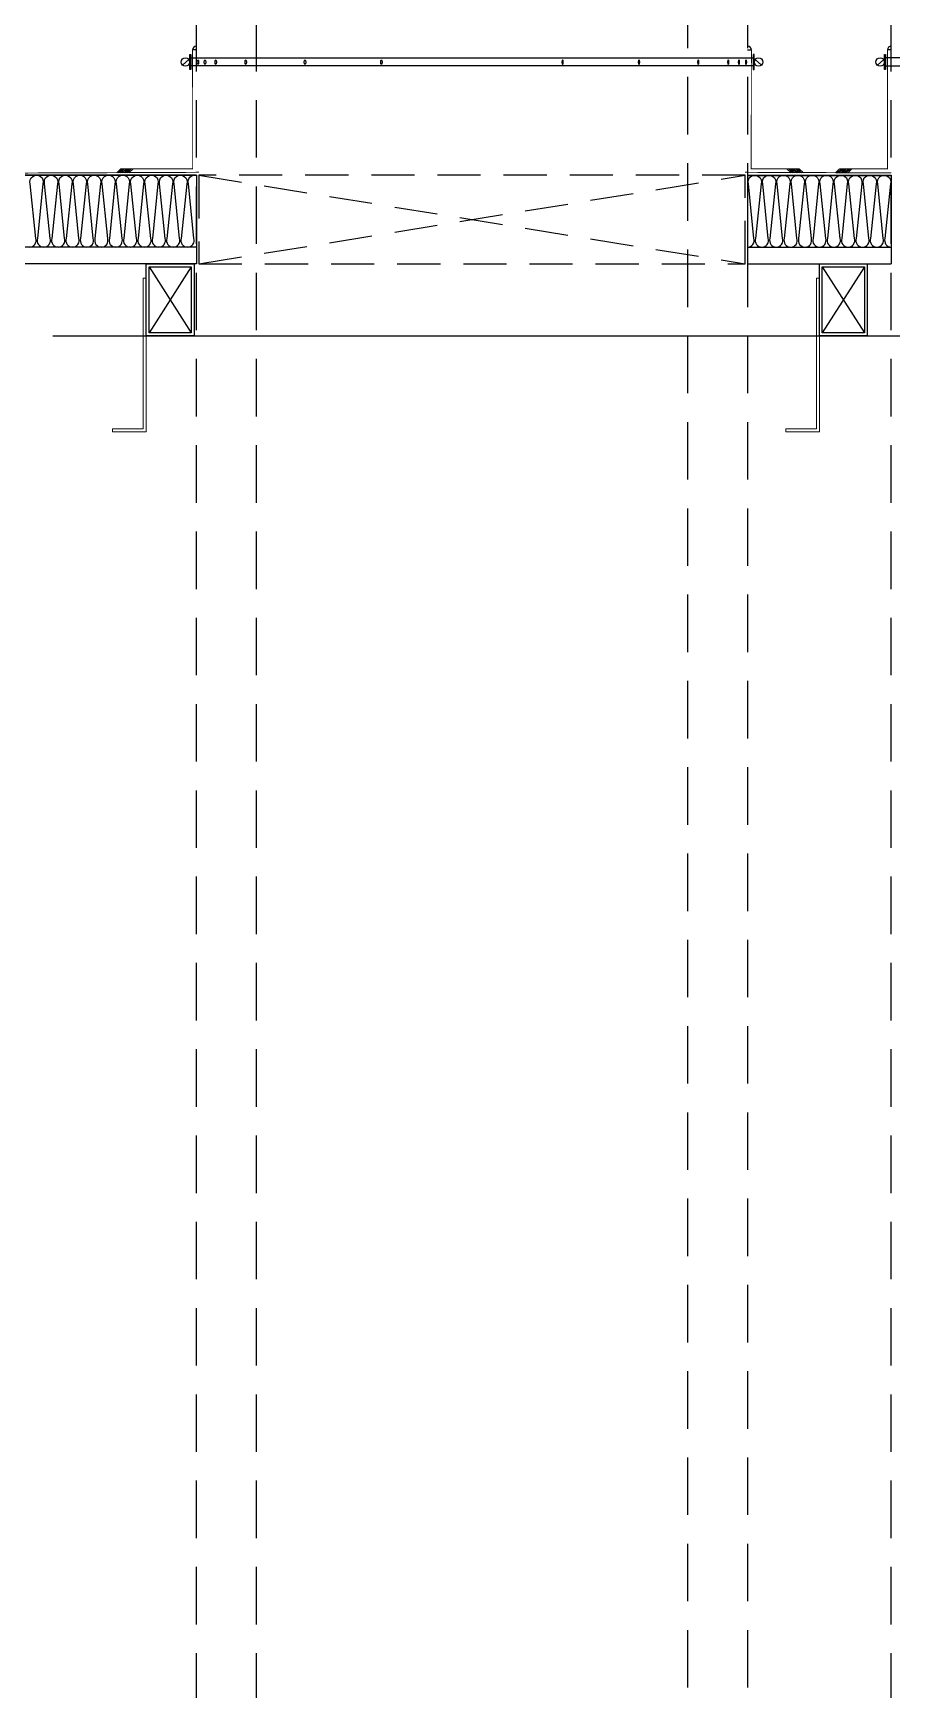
# Model space of a CAD drawing. Header units: millimetres. Extents: x -1320 to 172218, y -4077 to 50350.
# Drawn here: x 20259 to 22051, y 45125 to 48581 of the extents above; entities that cross this region are included whole.
import ezdxf

# ---------------------------------------------------------------- set-up
doc = ezdxf.new("R2010")
doc.units = ezdxf.units.MM
doc.header["$LTSCALE"] = 60
doc.linetypes.add('ghid', pattern=[3, 2, -1])
doc.linetypes.add('HID', pattern=[2.3, 1.5, -0.8])
for name, color, linetype in [('1', 1, 'Continuous'), ('4', 4, 'Continuous'), ('7', 7, 'Continuous'), ('A-ELE-8', 8, 'Continuous'), ('A-OPEN', 1, 'Continuous'), ('A-연도', 5, 'ghid'), ('ISL', 251, 'Continuous'), ('OPEN', 1, 'HID'), ('PANEL', 7, 'Continuous'), ('R-SMTL', 4, 'Continuous')]:
    doc.layers.add(name, color=color, linetype=linetype)
doc.layers.add('A-WIN', color=4, linetype='Continuous', lineweight=9)

# ---------------------------------------------------------------- blocks, each defined once
blk = doc.blocks.new('A$Cfaa9afc1')
at = {"layer": 'A-연도', "elevation": 0}
for points in [[(3370, -6724.8), (3370, -40193.1), (2220, -40193.1), (2220, -6724.8)], [(2345, -40193.1), (2345, -6724.8)], [(3245, -6724.8), (3245, -40193.1)]]:
    blk.add_lwpolyline(points, dxfattribs=at)
blk = doc.blocks.new('A$Cc29243e6')
at = {"layer": 'A-연도'}
blk.add_lwpolyline([(10720, -170), (10720, -33638.3), (9170, -33638.3), (9170, -170)], dxfattribs=at)
blk = doc.blocks.new('A$C6603cac8')
at = {"layer": '4'}
for points in [[(-75, 50), (-75, -50), (75, -50), (75, 50)], [(-69, 44), (-69, -44), (69, -44), (69, 44)]]:
    blk.add_lwpolyline(points, close=True, dxfattribs=at)
at = {"layer": 'A-OPEN'}
for p, q in [((-69, 44), (69, -44)), ((-69, -44), (69, 44))]:
    blk.add_line(p, q, dxfattribs=at)

msp = doc.modelspace()

# ---------------------------------------------------------------- linework, layer by layer
at = {"layer": '1', "color": 9}
for p, q in [((20600, 48546.4, 0), (20592, 48546.4, 0)), ((21750, 48546.4, 0), (21758, 48546.4, 0)), ((22050, 48546.4, 0), (22042, 48546.4, 0))]:
    msp.add_line(p, q, dxfattribs=at)
for centre, start, end in [((20600, 48546.4, 0), 90, 180), ((21750, 48546.4, 0), 0, 90), ((22050, 48546.4, 0), 90, 180)]:
    msp.add_arc(centre, 8, start, end, dxfattribs=at)
at = {"layer": '4', "color": 9, "elevation": 0}
for points in [[(20442.1, 48298.3, 2, 2, 0), (20592.1, 48298.3, 2, 2, 0), (20592, 48546.4, 2, 0, 0)], [(21857.8, 48298.3, 2, 2, 0), (21757.8, 48298.3, 2, 2, 0), (21758, 48546.4, 2, 0, 0)], [(21942.1, 48298.3, 2, 2, 0), (22042.1, 48298.3, 2, 2, 0), (22042, 48546.4, 2, 0, 0)]]:
    msp.add_lwpolyline(points, format="xyseb", dxfattribs=at)
at = {"layer": '4', "const_width": 2, "elevation": 0}
for points in [[(20605, 48291.1), (19799.1, 48287.7)], [(21745, 48291.1), (22050, 48289.8)]]:
    msp.add_lwpolyline(points, dxfattribs=at)
at = {"layer": '7'}
for p, q in [((20442.1, 48298.3, 0), (20433.5, 48290.3, 0)), ((20445.8, 48298.3, 0), (20437.2, 48290.3, 0)), ((20449.4, 48298.3, 0), (20440.8, 48290.3, 0)), ((20453.1, 48298.3, 0), (20444.5, 48290.3, 0)), ((20456.7, 48298.3, 0), (20448.1, 48290.3, 0)), ((20460.4, 48298.3, 0), (20451.8, 48290.3, 0)), ((20464, 48298.3, 0), (20455.4, 48290.3, 0)), ((20467.7, 48298.3, 0), (20459.1, 48290.3, 0)), ((21832.3, 48298.3, 0), (21840.9, 48290.3, 0)), ((21835.9, 48298.3, 0), (21844.6, 48290.3, 0)), ((21839.6, 48298.3, 0), (21848.2, 48290.3, 0)), ((21843.2, 48298.3, 0), (21851.9, 48290.3, 0)), ((21846.9, 48298.3, 0), (21855.5, 48290.3, 0)), ((21850.5, 48298.3, 0), (21859.2, 48290.3, 0)), ((21854.2, 48298.3, 0), (21862.8, 48290.3, 0)), ((21857.8, 48298.3, 0), (21866.5, 48290.3, 0)), ((21942.1, 48298.3, 0), (21933.5, 48290.3, 0)), ((21945.8, 48298.3, 0), (21937.2, 48290.3, 0)), ((21949.4, 48298.3, 0), (21940.8, 48290.3, 0)), ((21953.1, 48298.3, 0), (21944.5, 48290.3, 0)), ((21956.7, 48298.3, 0), (21948.1, 48290.3, 0)), ((21960.4, 48298.3, 0), (21951.8, 48290.3, 0)), ((21964, 48298.3, 0), (21955.4, 48290.3, 0)), ((21967.7, 48298.3, 0), (21959.1, 48290.3, 0))]:
    msp.add_line(p, q, dxfattribs=at)
at = {"layer": 'A-ELE-8'}
msp.add_line((20300, 47950), (23900, 47950), dxfattribs=at)
at = {"layer": 'A-WIN'}
for points in [[(20425, 47750), (20495, 47750), (20495, 48070.4), (20489, 48070.4), (20489, 47756), (20425, 47756)], [(21830, 47750), (21900, 47750), (21900, 48070.4), (21894, 48070.4), (21894, 47756), (21830, 47756)]]:
    msp.add_lwpolyline(points, close=True, dxfattribs=at)
at = {"layer": 'ISL', "elevation": 0}
for points in [[(20251.5, 48135, 0.509267), (20264.7, 48153.2), (20253.2, 48266.8, -1.372593), (20279.7, 48266.8), (20268.2, 48153.2, 0.509267), (20281.5, 48135, 0.509267), (20294.7, 48153.2), (20283.2, 48266.8, -1.372593), (20309.7, 48266.8), (20298.2, 48153.2, 0.509267), (20311.5, 48135, 0.509267), (20324.7, 48153.2), (20313.2, 48266.8, -1.372593), (20339.7, 48266.8), (20328.2, 48153.2, 0.509267), (20341.5, 48135, 0.509267), (20354.7, 48153.2), (20343.2, 48266.8, -1.372593), (20369.7, 48266.8), (20358.2, 48153.2, 0.509267), (20371.5, 48135, 0.509267), (20384.7, 48153.2), (20373.2, 48266.8, -1.372593), (20399.7, 48266.8), (20388.2, 48153.2, 0.509267), (20401.5, 48135, 0.509267), (20414.7, 48153.2), (20403.2, 48266.8, -1.372593), (20429.7, 48266.8), (20418.2, 48153.2, 0.509267), (20431.5, 48135, 0.509267), (20444.7, 48153.2), (20433.2, 48266.8, -1.372593), (20459.7, 48266.8), (20448.2, 48153.2, 0.509267), (20461.5, 48135, 0.509267), (20474.7, 48153.2), (20463.2, 48266.8, -1.372593), (20489.7, 48266.8), (20478.2, 48153.2, 0.509267), (20491.5, 48135, 0.509267), (20504.7, 48153.2), (20493.2, 48266.8, -1.372593), (20519.7, 48266.8), (20508.2, 48153.2, 0.509267), (20521.5, 48135, 0.509267), (20534.7, 48153.2), (20523.2, 48266.8, -1.372593), (20549.7, 48266.8), (20538.2, 48153.2, 0.509267), (20551.5, 48135, 0.509267), (20564.7, 48153.2), (20553.2, 48266.8, -1.372593), (20579.7, 48266.8), (20568.2, 48153.2, 0.509267), (20581.5, 48135, 0.509267), (20594.7, 48153.2), (20583.2, 48266.8, -0.592064), (20600, 48284.5, -0.592064)], [(21750, 48135, 0.508983), (21763.2, 48153.2), (21751.7, 48266.8, -1.372593), (21778.2, 48266.8), (21766.7, 48153.2, 0.509267), (21780, 48135, 0.509267), (21793.2, 48153.2), (21781.7, 48266.8, -1.372593), (21808.2, 48266.8), (21796.7, 48153.2, 0.509267), (21810, 48135, 0.509267), (21823.2, 48153.2), (21811.7, 48266.8, -1.372593), (21838.2, 48266.8), (21826.7, 48153.2, 0.509267), (21840, 48135, 0.509267), (21853.2, 48153.2), (21841.7, 48266.8, -1.372593), (21868.2, 48266.8), (21856.7, 48153.2, 0.509267), (21870, 48135, 0.509267), (21883.2, 48153.2), (21871.7, 48266.8, -1.372593), (21898.2, 48266.8), (21886.7, 48153.2, 0.509267), (21900, 48135, 0.509267), (21913.2, 48153.2), (21901.7, 48266.8, -1.372593), (21928.2, 48266.8), (21916.7, 48153.2, 0.509267), (21930, 48135, 0.509267), (21943.2, 48153.2), (21931.7, 48266.8, -1.372593), (21958.2, 48266.8), (21946.7, 48153.2, 0.509267), (21960, 48135, 0.509267), (21973.2, 48153.2), (21961.7, 48266.8, -1.372593), (21988.2, 48266.8), (21976.7, 48153.2, 0.509267), (21990, 48135, 0.509267), (22003.2, 48153.2), (21991.7, 48266.8, -1.372593), (22018.2, 48266.8), (22006.7, 48153.2, 0.509267), (22020, 48135, 0.509267), (22033.2, 48153.2), (22021.7, 48266.8, -1.372593), (22048.2, 48266.8), (22036.7, 48153.2, 0.509267), (22050, 48135, 0.000225), (22050, 48135, 0.000225)]]:
    msp.add_lwpolyline(points, format="xyb", dxfattribs=at)
at = {"layer": 'OPEN', "linetype": 'HID'}
for p, q in [((20605, 48285, 0), (21745, 48100, 0)), ((20605, 48100), (21745, 48285, 0))]:
    msp.add_line(p, q, dxfattribs=at)
at = {"layer": 'OPEN', "linetype": 'HID', "elevation": 0}
msp.add_lwpolyline([(20605, 48285), (20605, 48100), (21745, 48100), (21745, 48285)], close=True, dxfattribs=at)
at = {"layer": 'PANEL'}
for p, q in [((20600, 48285, 0), (19799, 48285, 0)), ((20600, 48284.5, 0), (19799, 48284.5, 0)), ((20600, 48285, 0), (20600, 48100, 0)), ((21750, 48285, 0), (22050, 48285, 0)), ((21750, 48284.5, 0), (22050, 48284.5, 0)), ((21750, 48284.5, 0), (21750, 48100, 0)), ((22050, 48285, 0), (22050, 48100, 0)), ((20600, 48135, 0), (19799, 48135, 0)), ((21750, 48135, 0), (22050, 48135, 0)), ((20600, 48100, 0), (19799, 48100, 0)), ((21750, 48100, 0), (22050, 48100, 0))]:
    msp.add_line(p, q, dxfattribs=at)
at = {"layer": 'R-SMTL', "color": 9}
for p, q in [((20571.1, 48514.4, 0), (20584.1, 48526.3, 0)), ((21778.9, 48514.4, 0), (21765.9, 48526.3, 0)), ((22021.1, 48514.4, 0), (22034.1, 48526.3, 0))]:
    msp.add_line(p, q, dxfattribs=at)
at = {"layer": 'R-SMTL', "color": 9, "elevation": 0}
for points in [[(20588, 48537), (20588, 48505.9), (20586, 48505.9), (20586, 48537)], [(21762, 48537), (21762, 48505.9), (21763.9, 48505.9), (21763.9, 48537)], [(22038, 48537), (22038, 48505.9), (22036, 48505.9), (22036, 48537)]]:
    msp.add_lwpolyline(points, close=True, dxfattribs=at)
for points in [[(21762, 48512.9), (20588, 48512.9), (20588, 48530), (21762, 48530)], [(22038, 48512.9), (23612, 48512.9), (23612, 48530), (22038, 48530)]]:
    msp.add_lwpolyline(points, dxfattribs=at)
at = {"layer": 'R-SMTL', "color": 9}
for centre in [(20576.8, 48521.2, 0), (21773.2, 48521.2, 0), (22026.8, 48521.2, 0)]:
    msp.add_circle(centre, 8.89, dxfattribs=at)
for centre in [(20602.9, 48520.8, 0), (20617.9, 48520.8, 0), (20640.4, 48520.8, 0), (20702.8, 48520.8, 0), (20826.5, 48520.8, 0), (20986.1, 48520.8, 0)]:
    msp.add_ellipse(centre, major_axis=(0, 5.05), ratio=0.29412, dxfattribs=at)
at = {"layer": 'R-SMTL', "color": 9, "extrusion": (0, 0, -1)}
for centre in [(21363.9, 48520.8, 0), (21523.5, 48520.8, 0), (21647.2, 48520.8, 0), (21709.6, 48520.8, 0), (21732.1, 48520.8, 0), (21747.1, 48520.8, 0)]:
    msp.add_ellipse(centre, major_axis=(0, 5.05), ratio=0.29412, dxfattribs=at)

# ---------------------------------------------------------------- block references
at = {"layer": 'A-WIN', "xscale": -1, "rotation": 90.00000000000105}
for p in [(20545, 48025, 0), (21950, 48025, 0)]:
    msp.add_blockref('A$C6603cac8', p, dxfattribs=at)
at = {"layer": 'A-연도'}
for name, p in [('A$Cfaa9afc1', (18380, 55754.8)), ('A$Cc29243e6', (12880, 49200, 0))]:
    msp.add_blockref(name, p, dxfattribs=at)

doc.saveas('drawing.dxf')
